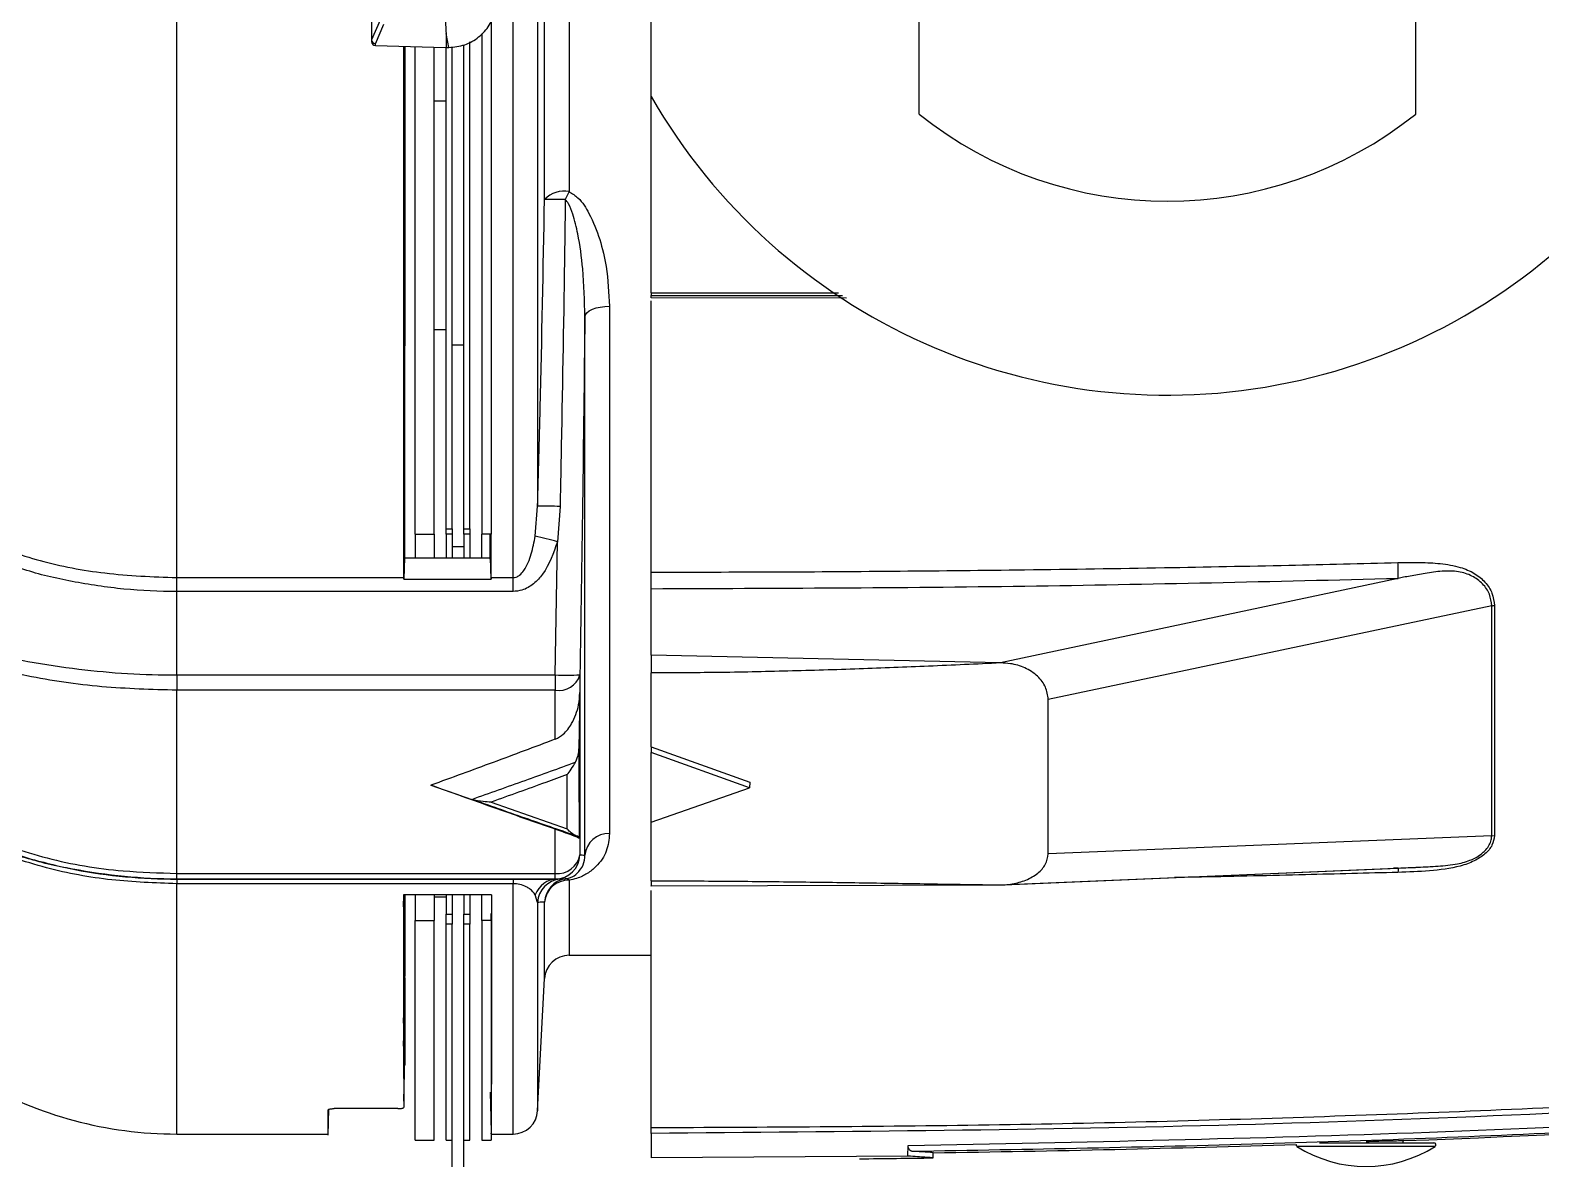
# Model space of a CAD drawing. Extents: x 8 to 113, y 0 to 87.
# Drawn here: x 79.496 to 83.3, y 33.396 to 36.237 of the extents above; entities that cross this region are included whole.
import ezdxf

# ---------------------------------------------------------------- set-up
doc = ezdxf.new("R2010")
doc.units = 0
doc.header["$MEASUREMENT"] = 0
doc.layers.add('OBJECT', color=7, linetype='CONTINUOUS')

msp = doc.modelspace()

# ---------------------------------------------------------------- linework, layer by layer
at = {"layer": 'OBJECT'}
for p, q in [((81.7346, 36.0256), (81.7346, 44.9982)), ((82.9846, 36.0256), (82.9846, 44.9982)), ((81.0596, 36.0699), (81.0596, 37.5666)), ((79.8654, 34.8588), (79.8654, 36.7982)), ((80.7739, 36.7982), (80.7739, 35.0384)), ((80.7913, 35.8106), (80.7913, 36.7982)), ((80.8533, 36.7982), (80.8533, 35.8305)), ((80.712, 34.8588), (80.712, 36.5274)), ((80.3559, 36.3277), (80.3559, 36.2127)), ((80.3775, 36.2617), (80.3559, 36.2126)), ((80.3654, 36.2027), (80.3869, 36.2518)), ((80.6572, 36.2616), (80.6572, 34.9682)), ((80.3559, 36.2127), (80.3559, 36.2079)), ((80.5434, 36.2287), (80.5434, 36.1932)), ((80.6332, 36.2282), (80.6332, 34.9682)), ((80.3654, 36.1979), (80.3654, 36.2027)), ((80.3656, 36.1979), (80.5418, 36.1933)), ((80.4367, 34.8588), (80.4367, 36.196)), ((80.4394, 36.1959), (80.4394, 35.4421)), ((80.4654, 34.9682), (80.4654, 36.1953)), ((80.5134, 34.9682), (80.5134, 36.194)), ((80.5434, 34.9819), (80.5434, 36.1932)), ((80.5449, 36.1932), (80.5501, 36.1932)), ((80.5583, 34.9819), (80.5583, 36.1944)), ((80.5883, 34.9819), (80.5883, 36.1995)), ((80.6032, 34.9819), (80.6032, 36.2071)), ((80.5134, 36.059), (80.5434, 36.059)), ((81.0596, 35.5756), (81.0596, 36.0699)), ((81.0596, 35.5756), (81.5316, 35.5754)), ((81.0596, 35.5693), (81.0596, 35.5691)), ((81.0596, 35.5693), (81.5414, 35.5691)), ((81.0596, 35.5691), (81.5418, 35.5689)), ((81.5516, 35.5626), (81.0596, 35.5628)), ((80.9548, 35.5419), (80.9548, 34.2144)), ((81.0596, 34.8727), (81.0596, 35.5556)), ((80.8928, 34.1603), (80.8928, 35.5154)), ((80.5134, 35.4834), (80.5434, 35.4834)), ((80.4394, 35.4426), (80.4394, 35.4421)), ((80.4394, 34.905), (80.4394, 35.4426)), ((80.4394, 35.4426), (80.4394, 35.4426)), ((80.5583, 35.4451), (80.5883, 35.4451)), ((80.7678, 34.9632), (80.7739, 35.0384)), ((80.8303, 35.0378), (80.8235, 34.9492)), ((80.4654, 34.9682), (80.5134, 34.9682)), ((80.4654, 34.9682), (80.4654, 34.9082)), ((80.5134, 34.9682), (80.5134, 34.9082)), ((80.5434, 34.9819), (80.5583, 34.9819)), ((80.5434, 34.9682), (80.5434, 34.9819)), ((80.5583, 34.9682), (80.5434, 34.9682)), ((80.5434, 34.9682), (80.5434, 34.9082)), ((80.5583, 34.9819), (80.5583, 34.9682)), ((80.5583, 34.9682), (80.5583, 34.9082)), ((80.5883, 34.9819), (80.6032, 34.9819)), ((80.5883, 34.9682), (80.5883, 34.9819)), ((80.6032, 34.9682), (80.5883, 34.9682)), ((80.5883, 34.9682), (80.5883, 34.9082)), ((80.6032, 34.9819), (80.6032, 34.9682)), ((80.6032, 34.9682), (80.6032, 34.9082)), ((80.6572, 34.9682), (80.6332, 34.9682)), ((80.6332, 34.9082), (80.6332, 34.9682)), ((80.6544, 34.905), (80.6544, 34.9682)), ((80.6572, 34.8588), (80.6572, 34.9682)), ((80.5583, 34.9368), (80.5883, 34.9368)), ((80.8183, 34.6139), (80.8235, 34.9492)), ((80.439, 34.9082), (80.4367, 34.8553)), ((80.439, 34.9082), (80.6548, 34.9082)), ((80.6572, 34.8553), (80.6548, 34.9082)), ((79.8654, 34.8588), (80.4367, 34.8588)), ((79.8654, 34.8237), (79.8654, 34.8588)), ((80.4366, 34.8552), (80.4367, 34.8553)), ((80.4366, 34.8552), (80.6572, 34.8552)), ((80.4367, 34.8588), (80.4367, 34.8553)), ((80.6572, 34.8588), (80.6572, 34.8553)), ((80.6572, 34.8588), (80.712, 34.8588)), ((80.6572, 34.8553), (80.6572, 34.8552)), ((80.712, 34.8237), (80.712, 34.8588)), ((82.9408, 34.857), (81.9396, 34.6439)), ((79.8654, 34.6139), (79.8654, 34.8237)), ((80.712, 34.8237), (79.8654, 34.8237)), ((81.0596, 34.6633), (81.0596, 34.831)), ((83.1761, 34.788), (82.0596, 34.5524)), ((81.9396, 34.6439), (81.0596, 34.6633)), ((79.8654, 34.6139), (79.8654, 34.5753)), ((79.8654, 34.6139), (80.8183, 34.6139)), ((80.8183, 34.6139), (80.8183, 34.5753)), ((80.8803, 34.6139), (80.8803, 34.5694)), ((81.0596, 34.4329), (81.0596, 34.6188)), ((79.8654, 34.1143), (79.8654, 34.5753)), ((80.8183, 34.5753), (79.8654, 34.5753)), ((80.8183, 34.4522), (80.8183, 34.5753)), ((80.8803, 34.5694), (80.8779, 34.4281)), ((82.0596, 34.1635), (82.0596, 34.5524)), ((81.0596, 34.4329), (81.3085, 34.3438)), ((81.0596, 34.4329), (81.0596, 34.4184)), ((81.3073, 34.3296), (81.0596, 34.4184)), ((81.0596, 34.2431), (81.0596, 34.4184)), ((80.8481, 34.2266), (80.848, 34.3629)), ((80.5053, 34.3363), (80.6081, 34.3007)), ((81.0596, 34.2431), (81.3073, 34.3296)), ((81.3085, 34.3438), (81.3073, 34.3296)), ((80.6572, 34.2939), (80.8481, 34.2266)), ((81.0596, 34.0956), (81.0596, 34.2426)), ((80.8183, 34.1143), (80.8183, 34.2255)), ((80.8803, 34.2024), (80.8781, 34.2057)), ((80.8803, 34.2024), (80.8803, 34.1608)), ((83.1761, 34.2088), (82.0596, 34.1635)), ((83.1761, 34.2088), (83.1831, 34.2094)), ((81.9396, 34.0853), (82.9408, 34.1277)), ((81.9478, 34.0858), (82.9348, 34.1277)), ((82.9409, 34.1277), (82.9285, 34.1275)), ((82.9408, 34.1277), (82.9409, 34.1277)), ((82.9485, 34.1283), (83.0214, 34.1314)), ((79.8654, 34.1143), (80.8183, 34.1143)), ((79.8654, 34.1001), (79.8654, 34.1143)), ((80.8183, 34.1001), (79.8654, 34.1001)), ((79.8654, 34.1001), (79.8654, 34.1)), ((79.8654, 34.1), (80.712, 34.1)), ((79.8654, 34.1), (79.8654, 34.0884)), ((80.712, 34.0884), (79.8654, 34.0884)), ((79.8654, 33.4582), (79.8654, 34.0884)), ((80.712, 34.1), (80.712, 34.0884)), ((80.712, 33.4582), (80.712, 34.0884)), ((80.8183, 34.1001), (80.8183, 34.1143)), ((80.8235, 34.1), (80.8183, 34.1001)), ((80.8235, 34.1), (80.8303, 34.1002)), ((80.8533, 34.0972), (80.8533, 33.9082)), ((81.0596, 34.0827), (81.9396, 34.0853)), ((80.6578, 34.0605), (80.436, 34.0605)), ((80.4361, 34.03), (80.4369, 34.0605)), ((80.4394, 34.0605), (80.4394, 33.8554)), ((80.4654, 34.0605), (80.4654, 33.9954)), ((80.5134, 34.0605), (80.5134, 33.9954)), ((80.5134, 34.0554), (80.5434, 34.0554)), ((80.5434, 34.0605), (80.5434, 34.0117)), ((80.5583, 34.0605), (80.5583, 34.0117)), ((80.5883, 34.0605), (80.5883, 34.0117)), ((80.6032, 34.0605), (80.6032, 34.0117)), ((80.6332, 33.9954), (80.6332, 34.0605)), ((80.7739, 34.0412), (80.7678, 34.0605)), ((80.7739, 34.0412), (80.7739, 33.517)), ((80.7913, 33.8495), (80.7913, 34.0423)), ((81.0596, 33.4745), (81.0596, 34.0715)), ((80.5434, 34.0117), (80.5583, 34.0117)), ((80.5434, 33.9865), (80.5434, 34.0117)), ((80.5583, 34.0117), (80.5583, 33.9865)), ((80.5883, 34.0117), (80.6032, 34.0117)), ((80.5883, 33.9865), (80.5883, 34.0117)), ((80.6032, 34.0117), (80.6032, 33.9865)), ((80.6572, 33.9954), (80.6572, 34.0134)), ((80.4654, 33.9954), (80.5134, 33.9954)), ((80.4654, 33.4432), (80.4654, 33.9954)), ((80.5134, 33.4432), (80.5134, 33.9954)), ((80.5583, 33.9865), (80.5434, 33.9865)), ((80.5434, 33.4432), (80.5434, 33.9865)), ((80.5583, 33.4747), (80.5583, 33.9865)), ((80.6032, 33.9865), (80.5883, 33.9865)), ((80.5883, 33.4747), (80.5883, 33.9865)), ((80.6032, 33.4432), (80.6032, 33.9865)), ((80.6572, 33.9954), (80.6332, 33.9954)), ((80.6332, 33.9954), (80.6332, 33.4432)), ((80.6572, 33.9954), (80.6572, 33.4432)), ((80.8533, 33.9082), (81.0596, 33.9082)), ((80.4364, 33.737), (80.4394, 33.8518)), ((80.4394, 33.8518), (80.4394, 33.8554)), ((80.7739, 33.517), (80.7913, 33.8495)), ((80.4365, 33.6798), (80.4394, 33.7925)), ((80.4394, 33.7925), (80.4394, 33.7887)), ((80.4394, 33.7887), (80.4394, 33.6485)), ((80.4394, 33.7887), (80.4394, 33.7887)), ((80.4366, 33.5407), (80.4394, 33.6485)), ((80.4394, 33.6485), (80.4394, 33.645)), ((80.2466, 33.4556), (80.2483, 33.5206)), ((80.4215, 33.5222), (80.2617, 33.5222)), ((80.5583, 33.2932), (80.5583, 33.4747)), ((80.5883, 33.2932), (80.5883, 33.4747)), ((79.8654, 33.4582), (80.2467, 33.4582)), ((80.4654, 33.4432), (80.5134, 33.4432)), ((80.5434, 33.4432), (80.5583, 33.4432)), ((80.5883, 33.4432), (80.6032, 33.4432)), ((80.6332, 33.4432), (80.6572, 33.4432)), ((80.6572, 33.4582), (80.712, 33.4582)), ((81.0596, 33.4599), (81.0596, 33.3985)), ((82.7423, 33.4365), (83.0307, 33.4365)), ((82.9533, 33.4365), (82.9533, 33.4416)), ((82.9561, 33.4417), (82.9561, 33.4417)), ((81.7063, 33.4025), (81.0596, 33.3985)), ((81.7063, 33.4025), (81.7066, 33.4294)), ((81.7696, 33.3982), (81.7699, 33.4112)), ((81.7696, 33.3982), (81.7699, 33.4112)), ((81.7696, 33.3982), (81.7696, 33.3982)), ((82.6857, 33.4273), (83.0334, 33.4273))]:
    msp.add_line(p, q, dxfattribs=at)
at = {"layer": 'OBJECT', "flags": 128}
for points in [[(80.8928, 35.5154), (80.8943, 35.5206), (80.898, 35.5256), (80.9038, 35.5302), (80.9116, 35.5342), (80.9209, 35.5375), (80.9315, 35.5399), (80.9429, 35.5414), (80.9548, 35.5419)], [(80.6544, 33.564), (80.6561, 33.4987), (80.6571, 33.4602)]]:
    msp.add_lwpolyline(points, dxfattribs=at)
at = {"layer": 'OBJECT'}
for centre, radius, start, end in [((82.3596, 36.8182), 1.5, 209.9264, 65.3757), ((80.3659, 36.2079), 0.01, 180, 267), ((80.3659, 36.2079), 0.01, 267, 268.5), ((80.5449, 36.3132), 0.12, 268.5, 269.2499), ((80.5449, 36.3132), 0.12, 269.2499, 270), ((80.5501, 36.3132), 0.12, 270, 270.1914), ((82.3596, 36.8062), 1, 231.3178, 308.6822), ((80.8405, 35.764), 0.0677, 79.1407, 136.567), ((81.2058, 35.6458), 0.398, 152.349, 155.5366), ((80.8183, 34.949), 0.862, 88.3232, 91.7927), ((80.7923, 34.1035), 0.9352, 87.6687, 91.1252), ((80.3607, 33.2282), 1.7821, 74.9464, 76.7952), ((80.8486, 35.5443), 0.9309, 268.134, 271.9495), ((80.8272, 34.6302), 0.0556, 260.8355, 342.9674), ((80.9518, 34.1552), 0.0592, 87.1148, 175.0409), ((80.8244, 34.1708), 0.0568, 263.8519, 349.9205), ((80.8183, 34.1621), 0.062, 270.0039, 358.8487), ((80.8241, 34.04), 0.0599, 90.5711, 160.0609), ((80.8358, 34.0384), 0.062, 95.1281, 177.4895), ((80.8533, 34.0392), 0.062, 99.0486, 177.2), ((80.8514, 34.0369), 0.0603, 88.2794, 174.8877), ((80.8447, 34.0877), 0.0128, 47.8726, 95.1742), ((80.8533, 33.8462), 0.062, 90, 177), ((81.0596, 84.0662), 50.66, 272.14401, 276.67316), ((79.8654, 34.4582), 1, 240, 270), ((80.712, 33.5202), 0.062, 270, 357), ((81.0596, 84.0662), 50.66, 270.80341, 271.83692), ((82.6884, 33.4315), 0.005, 170.9719, 237.4319), ((83.0307, 33.4315), 0.005, 302.5681, 90), ((81.0596, 84.0532), 50.66, 270.59378, 270.80303), ((82.8596, 33.6994), 0.323, 237.4319, 302.5681)]:
    msp.add_arc(centre, radius, start, end, dxfattribs=at)
for centre, major_axis, ratio, start_param, end_param in [((80.3659, 36.2359), (0.0094, 0.0253), 0.138337, 2.783892, 2.790246), ((80.3659, 36.2127), (0.00979, -0.00206), 0.992047, 3.353612, 4.865694), ((78.4809, 35.6998), (0, 2.3412), 0.904333, 4.924724, 4.940236), ((80.4185, 34.8226), (0.0113, 0.0619), 0.229686, 5.307789, 5.376787), ((80.6753, 34.8226), (-0.0113, 0.0619), 0.229753, 0.906371, 0.975369)]:
    msp.add_ellipse(centre, major_axis=major_axis, ratio=ratio, start_param=start_param, end_param=end_param, dxfattribs=at)
for points, knots in [([(80.5343, 36.3159), (80.5344, 36.3152), (80.5349, 36.3117), (80.5371, 36.2969), (80.5411, 36.2685), (80.5426, 36.243), (80.5434, 36.2287)], [0, 0, 0, 0, 0.024148, 0.120739, 0.507103, 1, 1, 1, 1]), ([(80.5505, 36.1932), (80.564, 36.1946), (80.591, 36.1973), (80.6266, 36.2181), (80.654, 36.2478), (80.6626, 36.2727), (80.6667, 36.2848)], [0, 0, 0, 0, 0.253583, 0.507165, 0.760847, 1, 1, 1, 1]), ([(80.8533, 35.8305), (80.861, 35.8255), (80.8826, 35.8115), (80.9084, 35.7685), (80.9319, 35.7103), (80.9501, 35.6312), (80.9531, 35.5751), (80.9548, 35.5419)], [0, 0, 0, 0, 0.082616, 0.229115, 0.451924, 0.675541, 1, 1, 1, 1]), ([(80.7739, 35.0384), (80.7761, 35.1211), (80.7831, 35.3784), (80.788, 35.6358), (80.7913, 35.8106)], [0, 0, 0, 0, 0.321064, 1, 1, 1, 1]), ([(80.8435, 35.8106), (80.843, 35.7693), (80.8402, 35.5627), (80.8358, 35.3051), (80.8314, 35.0888), (80.8303, 35.0378)], [0, 0, 0, 0, 0.160413, 0.802068, 1, 1, 1, 1]), ([(80.8928, 35.5154), (80.8919, 35.5556), (80.8902, 35.6252), (80.8786, 35.7121), (80.8654, 35.7665), (80.8551, 35.7963), (80.8464, 35.8071), (80.8435, 35.8106)], [0, 0, 0, 0, 0.401035, 0.69476, 0.864025, 0.956111, 1, 1, 1, 1]), ([(81.0596, 35.5756), (81.0596, 35.5751), (81.0596, 35.5741), (81.0596, 35.5728), (81.0596, 35.5716), (81.0596, 35.5706), (81.0596, 35.5699), (81.0596, 35.5695), (81.0596, 35.5694), (81.0596, 35.5693)], [0, 0, 0, 0, 0.14386, 0.287723, 0.431551, 0.57538, 0.719226, 0.857748, 1, 1, 1, 1]), ([(81.0596, 35.5628), (81.0596, 35.5633), (81.0596, 35.5644), (81.0596, 35.5657), (81.0596, 35.5669), (81.0596, 35.5678), (81.0596, 35.5685), (81.0596, 35.569), (81.0596, 35.569), (81.0596, 35.5691)], [0, 0, 0, 0, 0.1443771, 0.288714, 0.433066, 0.5774136, 0.7217669, 0.8591023, 1, 1, 1, 1]), ([(80.8928, 35.5154), (80.891, 35.3589), (80.8874, 35.0584), (80.8826, 34.7579), (80.8803, 34.6139)], [0, 0, 0, 0, 0.520773, 1, 1, 1, 1]), ([(80.712, 34.8588), (80.7146, 34.8591), (80.7206, 34.8598), (80.7304, 34.866), (80.746, 34.8843), (80.7593, 34.9184), (80.7649, 34.9482), (80.7678, 34.9632)], [0, 0, 0, 0, 0.061062, 0.137016, 0.266869, 0.630192, 1, 1, 1, 1]), ([(79.8654, 34.8237), (79.8654, 34.8237), (79.8209, 34.8237), (79.7318, 34.8278), (79.6025, 34.8475), (79.4787, 34.8755), (79.4036, 34.9096), (79.3655, 34.9205), (79.3655, 34.9205)], [0, 0, 0, 0, 0.0000045, 0.25468, 0.5093557, 0.7546737, 0.9999956, 1, 1, 1, 1]), ([(79.372, 34.9506), (79.421, 34.9332), (79.5203, 34.8979), (79.6876, 34.8656), (79.8047, 34.8611), (79.8654, 34.8588)], [0, 0, 0, 0, 0.319145, 0.647516, 1, 1, 1, 1]), ([(80.8235, 34.9492), (80.8138, 34.9204), (80.8004, 34.8809), (80.7646, 34.8424), (80.7384, 34.8263), (80.7196, 34.8245), (80.712, 34.8237)], [0, 0, 0, 0, 0.500752, 0.686143, 0.873077, 1, 1, 1, 1]), ([(81.0596, 34.8727), (81.1641, 34.8728), (81.3731, 34.873), (81.6866, 34.8751), (82.0128, 34.8786), (82.3391, 34.8835), (82.6524, 34.8896), (82.8485, 34.8945), (82.9401, 34.8967)], [0, 0, 0, 0, 0.166677, 0.333344, 0.500001, 0.687097, 0.853763, 1, 1, 1, 1]), ([(82.9401, 34.8967), (82.9587, 34.897), (82.9942, 34.8976), (83.047, 34.8951), (83.094, 34.8873), (83.133, 34.8709), (83.1607, 34.8481), (83.1792, 34.8199), (83.1818, 34.7989), (83.1831, 34.7885)], [0, 0, 0, 0, 0.175155, 0.335953, 0.499736, 0.628069, 0.749937, 0.875048, 1, 1, 1, 1]), ([(82.9409, 34.857), (82.9407, 34.8641), (82.9403, 34.8783), (82.9402, 34.8906), (82.9401, 34.8967)], [0, 0, 0, 0, 0.499996, 1, 1, 1, 1]), ([(81.0596, 34.831), (81.0596, 34.8349), (81.0596, 34.8454), (81.0596, 34.8601), (81.0596, 34.8692), (81.0596, 34.8727)], [0, 0, 0, 0, 0.263885, 0.7231, 1, 1, 1, 1]), ([(81.0596, 34.831), (81.3732, 34.8321), (82.0004, 34.8343), (82.6273, 34.8495), (82.9408, 34.857)], [0, 0, 0, 0, 0.499998, 1, 1, 1, 1]), ([(83.1761, 34.788), (83.1749, 34.7978), (83.1725, 34.8175), (83.1546, 34.8439), (83.1275, 34.8642), (83.0913, 34.8756), (83.0505, 34.8758), (83.0099, 34.8699), (82.9777, 34.8641), (82.9552, 34.8598), (82.9453, 34.8579), (82.9409, 34.857)], [0, 0, 0, 0, 0.123068, 0.246586, 0.369053, 0.491538, 0.630311, 0.772463, 0.899411, 0.955665, 1, 1, 1, 1]), ([(83.1761, 34.2088), (83.176, 34.2963), (83.176, 34.4713), (83.176, 34.6824), (83.1761, 34.788)], [0, 0, 0, 0, 0.499778, 1, 1, 1, 1]), ([(83.1761, 34.788), (83.1772, 34.7881), (83.1796, 34.7883), (83.1819, 34.7884), (83.1831, 34.7885)], [0, 0, 0, 0, 0.5, 1, 1, 1, 1]), ([(83.1831, 34.7885), (83.1831, 34.6829), (83.1832, 34.4719), (83.1831, 34.2969), (83.1831, 34.2094)], [0, 0, 0, 0, 0.500002, 1, 1, 1, 1]), ([(79.3672, 34.6741), (79.3672, 34.6741), (79.4067, 34.6628), (79.4899, 34.6475), (79.6549, 34.6212), (79.7827, 34.6139), (79.8654, 34.6139), (79.8654, 34.6139)], [0, 0, 0, 0, 0.000004, 0.259099, 0.518181, 0.999995, 1, 1, 1, 1]), ([(81.0596, 34.6633), (81.0596, 34.6565), (81.0596, 34.643), (81.0596, 34.628), (81.0596, 34.6207), (81.0596, 34.6188)], [0, 0, 0, 0, 0.425025, 0.850048, 1, 1, 1, 1]), ([(79.8654, 34.5753), (79.8022, 34.5771), (79.6741, 34.5807), (79.5053, 34.6057), (79.4051, 34.6296), (79.3642, 34.6394)], [0, 0, 0, 0, 0.365475, 0.741466, 1, 1, 1, 1]), ([(81.9396, 34.6439), (81.8792, 34.6411), (81.7605, 34.6357), (81.582, 34.6287), (81.404, 34.6232), (81.2294, 34.6195), (81.1145, 34.619), (81.0596, 34.6188)], [0, 0, 0, 0, 0.206023, 0.404822, 0.608638, 0.812834, 1, 1, 1, 1]), ([(82.0596, 34.5524), (82.0581, 34.5629), (82.0551, 34.5837), (82.0339, 34.6119), (82.0027, 34.6327), (81.969, 34.6428), (81.9478, 34.6436), (81.9396, 34.6439)], [0, 0, 0, 0, 0.217935, 0.435232, 0.661573, 0.868603, 1, 1, 1, 1]), ([(80.8183, 34.4522), (80.8253, 34.456), (80.842, 34.4651), (80.8634, 34.4951), (80.8775, 34.5317), (80.8795, 34.559), (80.8803, 34.5694)], [0, 0, 0, 0, 0.173965, 0.419974, 0.778927, 1, 1, 1, 1]), ([(80.8803, 34.5694), (80.8803, 34.5047), (80.8803, 34.3755), (80.8803, 34.2601), (80.8803, 34.2024)], [0, 0, 0, 0, 0.5, 1, 1, 1, 1]), ([(80.8183, 34.4522), (80.7922, 34.4423), (80.74, 34.4227), (80.6357, 34.3838), (80.5574, 34.3553), (80.5053, 34.3363)], [0, 0, 0, 0, 0.250124, 0.500247, 1, 1, 1, 1]), ([(80.8692, 34.3943), (80.8724, 34.4017), (80.877, 34.4126), (80.8777, 34.4244), (80.8779, 34.4281)], [0, 0, 0, 0, 0.681912, 1, 1, 1, 1]), ([(80.8779, 34.4281), (80.8779, 34.3964), (80.878, 34.3196), (80.8781, 34.2478), (80.8781, 34.2057)], [0, 0, 0, 0, 0.413967, 1, 1, 1, 1]), ([(80.6081, 34.3007), (80.653, 34.3165), (80.7401, 34.3473), (80.8271, 34.379), (80.8692, 34.3943)], [0, 0, 0, 0, 0.515589, 1, 1, 1, 1]), ([(80.848, 34.3629), (80.848, 34.3629), (80.8515, 34.367), (80.8589, 34.3765), (80.8656, 34.3881), (80.8692, 34.3943)], [0, 0, 0, 0, 0.0055, 0.474179, 1, 1, 1, 1]), ([(80.848, 34.3629), (80.8301, 34.3563), (80.7665, 34.3331), (80.703, 34.3103), (80.6572, 34.2939)], [0, 0, 0, 0, 0.2808138, 1, 1, 1, 1]), ([(80.8183, 34.2255), (80.7662, 34.2437), (80.6618, 34.2799), (80.5575, 34.3175), (80.5053, 34.3363)], [0, 0, 0, 0, 0.499973, 1, 1, 1, 1]), ([(80.6572, 34.2939), (80.6571, 34.2939), (80.6504, 34.2939), (80.6335, 34.2944), (80.6176, 34.2983), (80.6081, 34.3007)], [0, 0, 0, 0, 0.004829, 0.40487, 1, 1, 1, 1]), ([(80.8694, 34.2093), (80.8272, 34.2239), (80.7402, 34.2539), (80.653, 34.2848), (80.6081, 34.3007)], [0, 0, 0, 0, 0.4842849, 1, 1, 1, 1]), ([(79.362, 34.2105), (79.4202, 34.1896), (79.5383, 34.1473), (79.7099, 34.1189), (79.8202, 34.1157), (79.8654, 34.1143)], [0, 0, 0, 0, 0.364404, 0.739433, 1, 1, 1, 1]), ([(79.8654, 34.1001), (79.8654, 34.1001), (79.8213, 34.1001), (79.733, 34.104), (79.6047, 34.1235), (79.4803, 34.1502), (79.4051, 34.1861), (79.3654, 34.196), (79.3654, 34.196)], [0, 0, 0, 0, 0.000005, 0.255816, 0.511628, 0.755817, 0.999995, 1, 1, 1, 1]), ([(79.3654, 34.196), (79.3654, 34.196), (79.4013, 34.1755), (79.4835, 34.1545), (79.6069, 34.1216), (79.7357, 34.1042), (79.8221, 34.1), (79.8654, 34.1), (79.8654, 34.1)], [0, 0, 0, 0, 0.000005, 0.252518, 0.505035, 0.752516, 0.999996, 1, 1, 1, 1]), ([(80.8183, 34.2255), (80.8253, 34.2231), (80.842, 34.2173), (80.8634, 34.2095), (80.8775, 34.2041), (80.8795, 34.2029), (80.8803, 34.2024)], [0, 0, 0, 0, 0.1739661, 0.4199742, 0.7789256, 1, 1, 1, 1]), ([(80.8694, 34.2093), (80.8658, 34.2113), (80.859, 34.2151), (80.8516, 34.2227), (80.8481, 34.2266), (80.8481, 34.2266)], [0, 0, 0, 0, 0.521478, 0.994508, 1, 1, 1, 1]), ([(80.9548, 34.2144), (80.9533, 34.1995), (80.9504, 34.1698), (80.9285, 34.1367), (80.9012, 34.1145), (80.8785, 34.1025), (80.8597, 34.0986), (80.8533, 34.0972)], [0, 0, 0, 0, 0.318535, 0.636337, 0.797116, 0.929766, 1, 1, 1, 1]), ([(80.8781, 34.2057), (80.8773, 34.2062), (80.8761, 34.2068), (80.871, 34.2087), (80.8694, 34.2093)], [0, 0, 0, 0, 0.67796, 1, 1, 1, 1]), ([(83.1831, 34.2094), (83.1818, 34.2012), (83.1791, 34.1849), (83.1605, 34.1629), (83.1329, 34.1446), (83.0858, 34.128), (83.0192, 34.1197), (82.9665, 34.1178), (82.9401, 34.1168)], [0, 0, 0, 0, 0.125022, 0.250259, 0.372598, 0.500558, 0.75017, 1, 1, 1, 1]), ([(82.9409, 34.1277), (82.9575, 34.1284), (82.9907, 34.1298), (83.0402, 34.1321), (83.0867, 34.1364), (83.1195, 34.1459), (83.1396, 34.1558), (83.1519, 34.1644), (83.1625, 34.1747), (83.1704, 34.1859), (83.1754, 34.1977), (83.1758, 34.2054), (83.1761, 34.2088)], [0, 0, 0, 0, 0.167654, 0.336418, 0.499288, 0.624454, 0.681334, 0.749951, 0.80526, 0.875043, 0.945879, 1, 1, 1, 1]), ([(79.8654, 34.0884), (79.8105, 34.0903), (79.6992, 34.0943), (79.5311, 34.1253), (79.4264, 34.1631), (79.3722, 34.1827)], [0, 0, 0, 0, 0.319252, 0.647793, 1, 1, 1, 1]), ([(80.8435, 34.1005), (80.8473, 34.1014), (80.8633, 34.1052), (80.8766, 34.1171), (80.8909, 34.1354), (80.8922, 34.152), (80.8928, 34.1603)], [0, 0, 0, 0, 0.0630612, 0.2691172, 0.6319316, 1, 1, 1, 1]), ([(80.8803, 34.1608), (80.881, 34.1608), (80.8844, 34.1607), (80.8888, 34.1605), (80.8918, 34.1604), (80.8928, 34.1603)], [0, 0, 0, 0, 0.14196, 0.7098, 1, 1, 1, 1]), ([(81.9396, 34.0853), (81.9434, 34.0854), (81.9533, 34.0857), (81.9751, 34.0885), (82.005, 34.0966), (82.0342, 34.1137), (82.0549, 34.1368), (82.058, 34.1544), (82.0596, 34.1635)], [0, 0, 0, 0, 0.061294, 0.157977, 0.353026, 0.568966, 0.7756, 1, 1, 1, 1]), ([(82.9401, 34.1168), (82.8624, 34.1148), (82.6974, 34.1105), (82.5099, 34.1062), (82.4001, 34.1042), (82.3774, 34.1038)], [0, 0, 0, 0, 0.414648, 0.879416, 1, 1, 1, 1]), ([(82.9409, 34.1277), (82.9407, 34.1277), (82.9403, 34.1275), (82.9402, 34.1204), (82.9401, 34.1168)], [0, 0, 0, 0, 0.499995, 1, 1, 1, 1]), ([(80.712, 34.1), (80.7219, 34.1), (80.7417, 34.1), (80.7715, 34.1), (80.8032, 34.1), (80.8158, 34.1), (80.8235, 34.1)], [0, 0, 0, 0, 0.16794, 0.334632, 0.594445, 1, 1, 1, 1]), ([(80.7678, 34.0605), (80.764, 34.0657), (80.759, 34.0727), (80.7447, 34.0814), (80.7339, 34.0858), (80.7216, 34.0879), (80.7156, 34.0884), (80.7125, 34.0884), (80.712, 34.0884)], [0, 0, 0, 0, 0.476054, 0.640497, 0.854535, 0.926508, 0.987725, 1, 1, 1, 1]), ([(80.8303, 34.1002), (80.8312, 34.1002), (80.8356, 34.1003), (80.84, 34.1004), (80.843, 34.1004), (80.8435, 34.1005)], [0, 0, 0, 0, 0.169099, 0.845499, 1, 1, 1, 1]), ([(81.0596, 34.0956), (81.1145, 34.0955), (81.2294, 34.0952), (81.404, 34.0934), (81.582, 34.091), (81.7605, 34.0881), (81.8792, 34.0862), (81.9396, 34.0853)], [0, 0, 0, 0, 0.1871445, 0.3913482, 0.5951248, 0.793954, 1, 1, 1, 1]), ([(81.0596, 34.0956), (81.0596, 34.0919), (81.0596, 34.0845), (81.0596, 34.0818), (81.0596, 34.0825), (81.0596, 34.0827)], [0, 0, 0, 0, 0.425023, 0.850044, 1, 1, 1, 1]), ([(80.436, 34.0605), (80.4361, 34.0584), (80.4361, 34.0543), (80.4361, 34.0481), (80.4361, 34.0421), (80.4361, 34.036), (80.4361, 34.032), (80.4361, 34.03)], [0, 0, 0, 0, 0.204305, 0.403229, 0.602155, 0.801079, 1, 1, 1, 1]), ([(80.6578, 34.0605), (80.6578, 34.0591), (80.6577, 34.0045), (80.6576, 33.9035), (80.6575, 33.7728), (80.6574, 33.6627), (80.6573, 33.5755), (80.6572, 33.5116), (80.6572, 33.4728), (80.6572, 33.4559), (80.6572, 33.4596), (80.6572, 33.4602)], [0, 0, 0, 0, 0.003726, 0.140442, 0.277158, 0.417846, 0.558534, 0.69525, 0.831966, 0.972654, 1, 1, 1, 1]), ([(80.7913, 34.0423), (80.7897, 34.0421), (80.7849, 34.0418), (80.7783, 34.0414), (80.7739, 34.0412)], [0, 0, 0, 0, 0.33844, 1, 1, 1, 1]), ([(80.4361, 34.03), (80.4361, 34.0018), (80.4362, 33.9453), (80.4363, 33.8434), (80.4364, 33.7793), (80.4364, 33.737)], [0, 0, 0, 0, 0.25383, 0.507659, 1, 1, 1, 1]), ([(80.4394, 33.8518), (80.4394, 33.8467), (80.4394, 33.8363), (80.4394, 33.8162), (80.4394, 33.802), (80.4394, 33.7925)], [0, 0, 0, 0, 0.250102, 0.500204, 1, 1, 1, 1]), ([(81.0596, 33.4745), (81.3432, 33.4759), (81.9084, 33.4785), (82.7529, 33.5005), (83.6003, 33.5357), (84.4541, 33.5857), (85.3057, 33.6505), (86.1373, 33.7269), (86.6802, 33.7881), (86.9465, 33.8181)], [0, 0, 0, 0, 0.144222, 0.287378, 0.429468, 0.575454, 0.722208, 0.863723, 1, 1, 1, 1]), ([(86.9482, 33.8036), (86.4593, 33.7504), (85.4814, 33.6439), (84.0093, 33.5395), (82.5351, 33.472), (81.5514, 33.464), (81.0596, 33.4599)], [0, 0, 0, 0, 0.249972, 0.5, 0.749997, 1, 1, 1, 1]), ([(80.4364, 33.737), (80.4364, 33.732), (80.4364, 33.7219), (80.4365, 33.7026), (80.4365, 33.6889), (80.4365, 33.6798)], [0, 0, 0, 0, 0.251493, 0.502986, 1, 1, 1, 1]), ([(81.7066, 33.4294), (82.1442, 33.4382), (83.0193, 33.4558), (84.3305, 33.5261), (85.6398, 33.6255), (86.5098, 33.7209), (86.9448, 33.7686)], [0, 0, 0, 0, 0.250003, 0.5, 0.750017, 1, 1, 1, 1]), ([(81.7164, 33.415), (82.0111, 33.4202), (82.597, 33.4307), (83.4702, 33.4657), (84.3505, 33.5149), (85.2298, 33.5802), (86.1003, 33.6591), (86.6682, 33.7229), (86.9465, 33.7542)], [0, 0, 0, 0, 0.168616, 0.33527, 0.499962, 0.673057, 0.839737, 1, 1, 1, 1]), ([(80.4365, 33.6798), (80.4365, 33.6658), (80.4365, 33.6378), (80.4366, 33.5886), (80.4366, 33.5598), (80.4366, 33.5407)], [0, 0, 0, 0, 0.2515706, 0.5031414, 1, 1, 1, 1]), ([(80.4394, 33.645), (80.4394, 33.6444), (80.4394, 33.6422), (80.4394, 33.6377), (80.4394, 33.634), (80.4394, 33.6319)], [0, 0, 0, 0, 0.124522, 0.499558, 1, 1, 1, 1]), ([(80.2466, 33.5193), (80.2468, 33.5196), (80.2471, 33.5203), (80.2498, 33.5212), (80.2537, 33.5219), (80.2579, 33.5222), (80.2607, 33.5222), (80.2617, 33.5222)], [0, 0, 0, 0, 0.218091, 0.4362, 0.653567, 0.868344, 1, 1, 1, 1]), ([(80.2467, 33.4619), (80.2467, 33.4624), (80.2467, 33.4635), (80.2466, 33.4993), (80.2466, 33.5193)], [0, 0, 0, 0, 0.440292, 1, 1, 1, 1]), ([(80.4215, 33.5222), (80.4232, 33.5223), (80.4266, 33.5223), (80.431, 33.5228), (80.4345, 33.5236), (80.4363, 33.5244), (80.4365, 33.525), (80.4366, 33.5253)], [0, 0, 0, 0, 0.210613, 0.421164, 0.633532, 0.848978, 1, 1, 1, 1]), ([(80.4366, 33.5407), (80.4366, 33.539), (80.4366, 33.5357), (80.4366, 33.5305), (80.4366, 33.5271), (80.4366, 33.5253)], [0, 0, 0, 0, 0.312019, 0.624039, 1, 1, 1, 1]), ([(81.0596, 33.4599), (81.0596, 33.4616), (81.0596, 33.4641), (81.0596, 33.4672), (81.0596, 33.4692), (81.0596, 33.471), (81.0596, 33.4725), (81.0596, 33.4739), (81.0596, 33.4743), (81.0596, 33.4745)], [0, 0, 0, 0, 0.226967, 0.339208, 0.451479, 0.563734, 0.675982, 0.788244, 1, 1, 1, 1]), ([(82.8596, 33.4396), (82.8704, 33.4399), (82.8921, 33.4407), (82.9211, 33.4413), (82.9427, 33.4416), (82.9549, 33.4417), (82.9549, 33.4417), (82.9548, 33.4417)], [0, 0, 0, 0, 0.214884, 0.429773, 0.644576, 0.859361, 1, 1, 1, 1]), ([(81.7696, 33.3982), (81.7655, 33.3986), (81.758, 33.3992), (81.7225, 33.4015), (81.7063, 33.4025)], [0, 0, 0, 0, 0.541514, 1, 1, 1, 1]), ([(81.7164, 33.415), (81.7157, 33.4151), (81.7144, 33.4153), (81.7124, 33.4163), (81.7108, 33.4177), (81.709, 33.4199), (81.7077, 33.4226), (81.7068, 33.426), (81.7067, 33.4281), (81.7066, 33.4294)], [0, 0, 0, 0, 0.152013, 0.292181, 0.422093, 0.539464, 0.752408, 0.836068, 1, 1, 1, 1]), ([(81.7699, 33.4112), (81.7658, 33.4116), (81.759, 33.4121), (81.7287, 33.4141), (81.7164, 33.415)], [0, 0, 0, 0, 0.593383, 1, 1, 1, 1])]:
    msp.add_open_spline(points, degree=3, knots=knots, dxfattribs=at)

doc.saveas('drawing.dxf')
